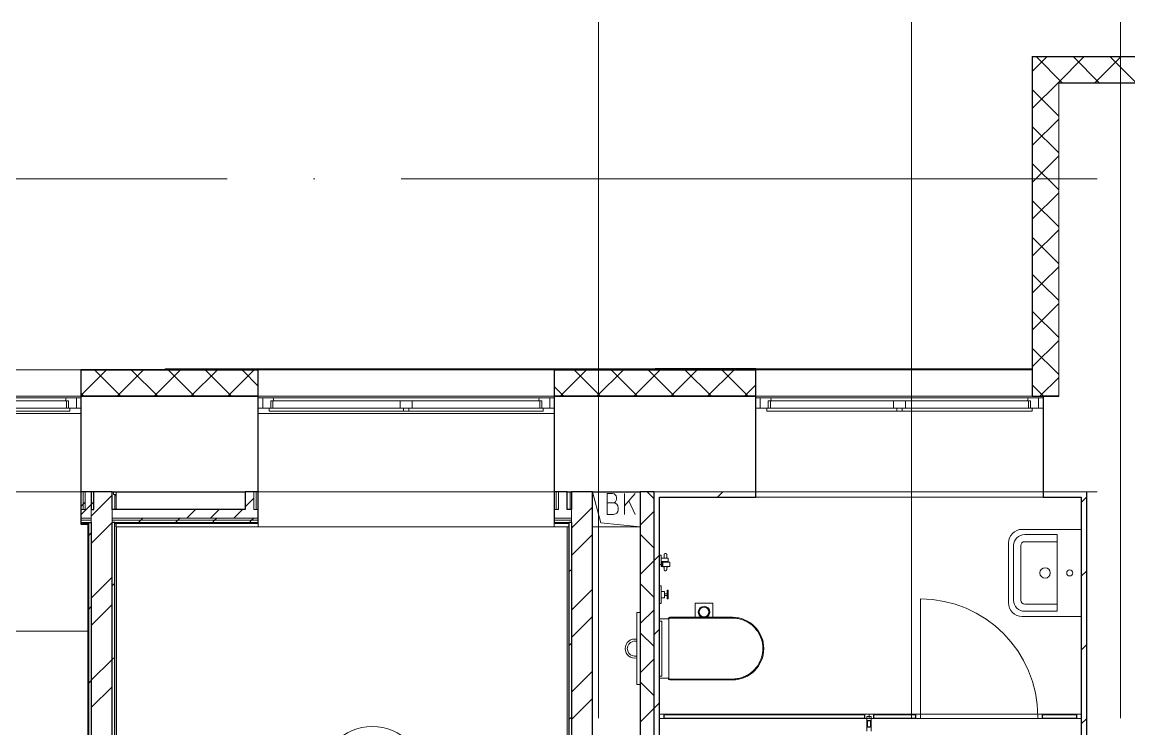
# Model space of a CAD drawing. Header units: millimetres. Extents: x -1073752 to 1436911, y -1379358 to 94781.
# Drawn here: x -908761 to -902400, y -1117549 to -1113488 of the extents above; entities that cross this region are included whole.
import ezdxf

# ---------------------------------------------------------------- set-up
doc = ezdxf.new("R2010")
doc.units = ezdxf.units.MM
doc.linetypes.add('ADSK_Линия сетки', pattern=[25, 20, -2.5, 0, -2.5])
for name, color, linetype, lineweight in [('_ Окна', 7, 'Continuous', 9), ('Витраж', 7, 'Continuous', 9), ('Двери', 252, 'Continuous', 9), ('Марки помещений', 7, 'Continuous', 20), ('Обобщенные модели', 252, 'Continuous', 18), ('Ограждение', 252, 'Continuous', 9), ('Окна', 7, 'Continuous', 9), ('Оси', 252, 'Continuous', 9), ('Перекрытие', 252, 'Continuous', 18), ('Сантехника', 252, 'Continuous', 9), ('Стены внутренние', 7, 'Continuous', 18), ('Стены наружные', 7, 'Continuous', 18), ('Стены разрез', 7, 'Continuous', 30), ('Стены штриховка', 7, 'Continuous', 9)]:
    doc.layers.add(name, color=color, linetype=linetype, lineweight=lineweight)

# ---------------------------------------------------------------- blocks, each defined once
blk = doc.blocks.new('3 этаж')
at = {"color": 251, "lineweight": 18, "true_color": 0x636466}
for p, q in [((261110.8, -2963.4), (261158.9, -3140.6)), ((261226, -2972.1), (261196, -2972.1)), ((261196, -2972.1), (261196, -3092.1)), ((261356, -2972.1), (261296, -3043.6)), ((261296, -3092.1), (261296, -2972.1)), ((261229.4, -3025.4), (261196, -3025.4)), ((261249.4, -3005.4), (261249.4, -2995.4)), ((261356, -3092.1), (261320.1, -3015)), ((261196, -3092.1), (261232.7, -3092.1)), ((261259.4, -3065.4), (261259.4, -3055.4)), ((261385.8, -3163.4), (261110.8, -3163.4)), ((261158.9, -3140.6), (261385.8, -3163.4))]:
    blk.add_line(p, q, dxfattribs=at)
for centre, radius, start, end in [((261226, -2995.4), 23.3, 0, 90), ((261229.4, -3005.4), 20, 270, 0), ((261229.4, -3055.4), 30, 0, 90), ((261232.7, -3065.4), 26.7, 270, 0)]:
    blk.add_arc(centre, radius, start, end, dxfattribs=at)
at = {"layer": '_ Окна', "color": 251, "lineweight": 18, "true_color": 0x636466}
for p, q in [((258086.3, -2423.4), (258081.8, -2440.4)), ((258145.8, -2423.4), (258086.3, -2423.4)), ((258087.8, -2440.4), (258099.8, -2440.4)), ((258099.8, -2440.4), (258099.8, -2481.4)), ((258145.8, -2481.4), (258145.8, -2423.4)), ((259275.2, -2423.4), (259215.8, -2423.4)), ((259215.8, -2423.4), (259215.8, -2481.4)), ((259261.8, -2481.4), (259261.8, -2440.4)), ((259261.8, -2440.4), (259273.8, -2440.4)), ((259279.8, -2440.4), (259275.2, -2423.4)), ((260806.3, -2423.4), (260801.8, -2440.4)), ((260865.8, -2423.4), (260806.3, -2423.4)), ((260807.8, -2440.4), (260819.8, -2440.4)), ((260819.8, -2440.4), (260819.8, -2481.4)), ((260865.8, -2481.4), (260865.8, -2423.4)), ((262135.2, -2423.4), (262075.8, -2423.4)), ((262075.8, -2423.4), (262075.8, -2481.4)), ((262121.8, -2481.4), (262121.8, -2440.4)), ((262121.8, -2440.4), (262133.8, -2440.4)), ((262139.8, -2440.4), (262135.2, -2423.4)), ((263616.3, -2423.4), (263611.8, -2440.4)), ((263675.8, -2423.4), (263616.3, -2423.4)), ((263617.8, -2440.4), (263629.8, -2440.4)), ((263629.8, -2440.4), (263629.8, -2481.4)), ((263675.8, -2481.4), (263675.8, -2423.4)), ((258107.8, -2481.4), (258145.8, -2481.4)), ((259215.8, -2481.4), (259253.8, -2481.4)), ((260827.8, -2481.4), (260865.8, -2481.4)), ((262075.8, -2481.4), (262113.8, -2481.4)), ((263637.8, -2481.4), (263675.8, -2481.4))]:
    blk.add_line(p, q, dxfattribs=at)
at = {"layer": '_ Окна', "color": 251, "true_color": 0x636466}
for p, q in [((258170.8, -2423.4), (258145.8, -2423.4)), ((258145.8, -2423.4), (258145.8, -2481.4)), ((259215.8, -2423.4), (259190.8, -2423.4)), ((259215.8, -2481.4), (259215.8, -2423.4)), ((260890.8, -2423.4), (260865.8, -2423.4)), ((260865.8, -2423.4), (260865.8, -2481.4)), ((262075.8, -2423.4), (262050.8, -2423.4)), ((262075.8, -2481.4), (262075.8, -2423.4)), ((263700.8, -2423.4), (263675.8, -2423.4)), ((263675.8, -2423.4), (263675.8, -2481.4)), ((258145.8, -2481.4), (258170.8, -2481.4)), ((259190.8, -2481.4), (259215.8, -2481.4)), ((260865.8, -2481.4), (260890.8, -2481.4)), ((262050.8, -2481.4), (262075.8, -2481.4)), ((263675.8, -2481.4), (263700.8, -2481.4))]:
    blk.add_line(p, q, dxfattribs=at)
at = {"layer": 'Витраж', "color": 251, "lineweight": 18, "true_color": 0x636466}
for p, q in [((261520.8, -4240.9), (261495.8, -4240.9)), ((261495.8, -4240.9), (261495.8, -4265.9)), ((261520.8, -4265.9), (261520.8, -4240.9)), ((262725.8, -4240.9), (262700.8, -4240.9)), ((262700.8, -4240.9), (262700.8, -4265.9)), ((262725.8, -4265.9), (262725.8, -4240.9)), ((261495.8, -4265.9), (261520.8, -4265.9)), ((262700.8, -4265.9), (262725.8, -4265.9))]:
    blk.add_line(p, q, dxfattribs=at)
at = {"layer": 'Витраж', "color": 251, "true_color": 0x636466}
for p, q in [((262675.8, -4240.9), (261520.8, -4240.9)), ((262970.8, -4240.9), (262725.8, -4240.9)), ((263670.8, -4240.9), (262995.8, -4240.9)), ((263895.8, -4240.9), (263695.8, -4240.9)), ((262675.8, -4265.9), (261520.8, -4265.9)), ((262688.3, -4278.4), (262688.3, -4313.4)), ((262713.3, -4278.4), (262713.3, -4313.4)), ((262970.8, -4265.9), (262725.8, -4265.9)), ((263670.8, -4265.9), (262995.8, -4265.9)), ((263895.8, -4265.9), (263695.8, -4265.9))]:
    blk.add_line(p, q, dxfattribs=at)
at = {"layer": 'Витраж', "color": 251, "lineweight": 18, "true_color": 0x636466, "extrusion": (0, 0, -1)}
for p, q in [((262700.8, -4240.9), (262675.8, -4240.9)), ((262675.8, -4240.9), (262675.8, -4265.9)), ((262713.3, -4253.4), (262688.3, -4253.4)), ((262688.3, -4253.4), (262688.3, -4278.4)), ((262700.8, -4265.9), (262700.8, -4240.9)), ((262713.3, -4278.4), (262713.3, -4253.4)), ((262995.8, -4240.9), (262970.8, -4240.9)), ((262970.8, -4240.9), (262970.8, -4265.9)), ((262995.8, -4265.9), (262995.8, -4240.9)), ((263695.8, -4240.9), (263670.8, -4240.9)), ((263670.8, -4240.9), (263670.8, -4265.9)), ((263695.8, -4265.9), (263695.8, -4240.9)), ((263920.8, -4240.9), (263895.8, -4240.9)), ((263895.8, -4240.9), (263895.8, -4265.9)), ((263920.8, -4265.9), (263920.8, -4240.9)), ((262675.8, -4265.9), (262700.8, -4265.9)), ((262688.3, -4278.4), (262713.3, -4278.4)), ((262713.3, -4313.4), (262688.3, -4313.4)), ((262688.3, -4313.4), (262688.3, -4338.4)), ((262713.3, -4338.4), (262713.3, -4313.4)), ((262970.8, -4265.9), (262995.8, -4265.9)), ((263670.8, -4265.9), (263695.8, -4265.9)), ((263895.8, -4265.9), (263920.8, -4265.9))]:
    blk.add_line(p, q, dxfattribs=at)
at = {"layer": 'Двери', "color": 251, "true_color": 0x636466}
blk.add_line((262995.8, -4240.9), (262995.8, -3578.4), dxfattribs=at)
blk.add_arc((262995.8, -4253.4), 675, 0, 90, dxfattribs=at)
at = {"layer": 'Марки помещений', "color": 251, "true_color": 0x636466}
blk.add_circle((259846, -4610.9), 300, dxfattribs=at)
at = {"layer": 'Обобщенные модели', "color": 251, "true_color": 0x636466}
for p, q in [((263920.8, -3178.4), (263580.8, -3178.4)), ((263782.8, -3207.9), (263595.6, -3207.9)), ((263782.8, -3207.9), (263782.8, -3649)), ((263502.8, -3256.4), (263502.8, -3428.5)), ((263532.1, -3585.5), (263532.1, -3271.4)), ((263573.4, -3585.5), (263573.4, -3271.4)), ((263595.6, -3249.2), (263782.8, -3249.2)), ((263502.8, -3428.5), (263502.8, -3600.5)), ((263782.8, -3607.7), (263595.6, -3607.7)), ((263580.8, -3678.5), (263920.8, -3678.5)), ((263782.8, -3649), (263595.6, -3649))]:
    blk.add_line(p, q, dxfattribs=at)
blk.add_circle((263854.5, -3428.4), 17.5, dxfattribs=at)
for centre, radius, start, end in [((263580.8, -3256.4), 78, 90, 180), ((263595.6, -3271.4), 63.6, 90, 180), ((263595.6, -3271.4), 22.3, 90, 180), ((263712.6, -3428.9), 30, 90, 270), ((263712.6, -3428.9), 30, 270, 90), ((263580.8, -3600.5), 78, 180, 270), ((263595.6, -3585.5), 63.6, 180, 270), ((263595.6, -3585.5), 22.3, 180, 270)]:
    blk.add_arc(centre, radius, start, end, dxfattribs=at)
at = {"layer": 'Ограждение', "color": 251, "true_color": 0x636466}
for p, q in [((258170.8, -2513.4), (256420.8, -2513.4)), ((260890.8, -2513.4), (259190.8, -2513.4)), ((258374.3, -2986.9), (258365.8, -2978.4)), ((258365.8, -2978.4), (258365.8, -3063.4)), ((258374.3, -3063.4), (258374.3, -2963.4)), ((260890.8, -2963.4), (259190.8, -2963.4)), ((260983.3, -2963.4), (260983.3, -3063.4)), ((258374.3, -3163.4), (258374.3, -3143.4)), ((260975.9, -3163.4), (258374.3, -3163.4)), ((258375.8, -9213.3), (258375.8, -3163.4)), ((259190.8, -3163.4), (259190.8, -3143.4)), ((260890.8, -3163.4), (259190.8, -3163.4)), ((260890.8, -3143.4), (260890.8, -3163.4)), ((260965.8, -3163.4), (260965.8, -6868.4)), ((258210.8, -3763.4), (250510.8, -3763.4))]:
    blk.add_line(p, q, dxfattribs=at)
at = {"layer": 'Окна', "color": 251, "true_color": 0x636466}
for p, q in [((258086.3, -2423.4), (256505.2, -2423.4)), ((257330.8, -2440.4), (258087.8, -2440.4)), ((258087.8, -2440.4), (258087.8, -2481.4)), ((259273.8, -2440.4), (260005.8, -2440.4)), ((259273.8, -2481.4), (259273.8, -2440.4)), ((260806.3, -2423.4), (259275.2, -2423.4)), ((260005.8, -2440.4), (260075.8, -2440.4)), ((260005.8, -2440.4), (260005.8, -2481.4)), ((260075.8, -2440.4), (260807.8, -2440.4)), ((260075.8, -2481.4), (260075.8, -2440.4)), ((260807.8, -2440.4), (260807.8, -2481.4)), ((262133.8, -2440.4), (262840.8, -2440.4)), ((262133.8, -2481.4), (262133.8, -2440.4)), ((263616.3, -2423.4), (262135.2, -2423.4)), ((262840.8, -2440.4), (262910.8, -2440.4)), ((262840.8, -2440.4), (262840.8, -2481.4)), ((262910.8, -2440.4), (263617.8, -2440.4)), ((262910.8, -2481.4), (262910.8, -2440.4)), ((263617.8, -2440.4), (263617.8, -2481.4)), ((257310.8, -2481.4), (258107.8, -2481.4)), ((258107.8, -2498.4), (257310.8, -2498.4)), ((258107.8, -2481.4), (258107.8, -2498.4)), ((259253.8, -2481.4), (260025.8, -2481.4)), ((259253.8, -2498.4), (259253.8, -2481.4)), ((260025.8, -2498.4), (259253.8, -2498.4)), ((260025.8, -2481.4), (260055.8, -2481.4)), ((260025.8, -2481.4), (260025.8, -2498.4)), ((260055.8, -2498.4), (260025.8, -2498.4)), ((260055.8, -2481.4), (260827.8, -2481.4)), ((260055.8, -2498.4), (260055.8, -2481.4)), ((260827.8, -2498.4), (260055.8, -2498.4)), ((260827.8, -2481.4), (260827.8, -2498.4)), ((262113.8, -2481.4), (262860.8, -2481.4)), ((262113.8, -2498.4), (262113.8, -2481.4)), ((262860.8, -2498.4), (262113.8, -2498.4)), ((262860.8, -2481.4), (262890.8, -2481.4)), ((262860.8, -2481.4), (262860.8, -2498.4)), ((262890.8, -2498.4), (262860.8, -2498.4)), ((262890.8, -2481.4), (263637.8, -2481.4)), ((262890.8, -2498.4), (262890.8, -2481.4)), ((263637.8, -2498.4), (262890.8, -2498.4)), ((263637.8, -2481.4), (263637.8, -2498.4))]:
    blk.add_line(p, q, dxfattribs=at)
at = {"layer": 'Оси', "color": 251, "linetype": 'ADSK_Линия сетки', "ltscale": 200, "true_color": 0x636466}
for p, q in [((261145.8, -263.4), (261145.8, -31389.6)), ((262945.8, -263.4), (262945.8, -31389.6)), ((264145.8, -263.4), (264145.8, -31389.6)), ((314013.1, -1163.4), (237073.5, -1163.4)), ((314013.1, -2963.4), (237073.5, -2963.4))]:
    blk.add_line(p, q, dxfattribs=at)
at = {"layer": 'Перекрытие', "color": 251, "true_color": 0x636466}
blk.add_line((261385.8, -3163.4), (261110.8, -3163.4), dxfattribs=at)
at = {"layer": 'Сантехника', "color": 251, "true_color": 0x636466}
for p, q in [((261505.8, -3327.4), (261495.8, -3327.4)), ((261505.8, -3328.1), (261505.8, -3327.4)), ((261505.8, -3332.4), (261505.8, -3327.4)), ((261505.8, -3332.4), (261505.8, -3366.9)), ((261544.8, -3343.4), (261505.8, -3343.4)), ((261505.8, -3363.4), (261544.8, -3363.4)), ((261505.8, -3366.9), (261512.8, -3366.9)), ((261505.8, -3391.9), (261505.8, -3366.9)), ((261512.8, -3366.9), (261515.8, -3366.9)), ((261512.8, -3366.9), (261512.8, -3391.9)), ((261515.8, -3363.4), (261515.8, -3366.9)), ((261545.8, -3363.4), (261515.8, -3363.4)), ((261555.8, -3366.9), (261515.8, -3366.9)), ((261515.8, -3367.6), (261515.8, -3367.9)), ((261515.8, -3390.9), (261515.8, -3367.9)), ((261515.8, -3390.9), (261515.8, -3367.9)), ((261523.3, -3323.3), (261523.4, -3323)), ((261523.3, -3323.6), (261523.3, -3323.3)), ((261523.3, -3323.9), (261523.3, -3323.6)), ((261523.3, -3324.2), (261523.3, -3323.9)), ((261523.3, -3324.2), (261523.3, -3324.2)), ((261523.3, -3324.2), (261523.3, -3324.3)), ((261523.3, -3324.4), (261523.3, -3324.2)), ((261523.3, -3324.2), (261523.3, -3324.2)), ((261523.3, -3324.2), (261523.3, -3324.2)), ((261523.3, -3324.3), (261523.3, -3324.5)), ((261523.3, -3324.6), (261523.3, -3324.4)), ((261523.3, -3324.5), (261523.3, -3324.8)), ((261523.3, -3324.9), (261523.3, -3324.6)), ((261523.3, -3324.8), (261523.3, -3325.2)), ((261523.3, -3325.2), (261523.3, -3324.9)), ((261523.3, -3325.2), (261523.3, -3325.6)), ((261523.3, -3325.6), (261523.3, -3325.2)), ((261523.3, -3325.6), (261523.3, -3326.1)), ((261523.3, -3326.1), (261523.3, -3325.6)), ((261523.3, -3326.1), (261523.3, -3326.7)), ((261523.3, -3326.6), (261523.3, -3326.1)), ((261523.3, -3327.2), (261523.3, -3326.6)), ((261523.3, -3326.7), (261523.3, -3327.4)), ((261523.3, -3327.9), (261523.3, -3327.2)), ((261523.3, -3327.4), (261523.3, -3328.1)), ((261523.3, -3328.1), (261523.3, -3328.9)), ((261523.3, -3328.9), (261523.3, -3329.8)), ((261523.3, -3329.8), (261523.3, -3330.8)), ((261523.3, -3330.8), (261523.3, -3331.8)), ((261523.3, -3331.8), (261523.3, -3332.9)), ((261523.3, -3332.9), (261523.3, -3334.1)), ((261523.3, -3334.1), (261523.3, -3335.3)), ((261523.3, -3335.3), (261523.3, -3336.6)), ((261523.3, -3336.4), (261523.3, -3335.3)), ((261523.3, -3337.6), (261523.3, -3336.4)), ((261523.3, -3336.6), (261523.3, -3337.9)), ((261523.3, -3338.9), (261523.3, -3337.6)), ((261523.3, -3337.9), (261523.3, -3338.8)), ((261523.3, -3339.7), (261523.3, -3338.8)), ((261523.3, -3340.2), (261523.3, -3338.9)), ((261523.3, -3341), (261523.3, -3339.7)), ((261523.3, -3341.6), (261523.3, -3340.2)), ((261523.3, -3342.3), (261523.3, -3341)), ((261523.3, -3342.9), (261523.3, -3341.6)), ((261523.4, -3322.7), (261523.5, -3322.4)), ((261523.4, -3323), (261523.4, -3322.7)), ((261523.5, -3322.4), (261523.6, -3322.1)), ((261523.6, -3322.1), (261523.7, -3321.8)), ((261523.7, -3321.8), (261523.8, -3321.5)), ((261523.8, -3321.5), (261523.9, -3321.2)), ((261523.9, -3321.2), (261524, -3321)), ((261524, -3321), (261524.1, -3320.7)), ((261524.1, -3320.7), (261524.3, -3320.4)), ((261524.3, -3320.4), (261524.4, -3320.2)), ((261524.4, -3320.2), (261524.6, -3319.9)), ((261524.6, -3319.9), (261524.8, -3319.7)), ((261524.8, -3319.7), (261524.9, -3319.4)), ((261524.9, -3319.4), (261525.1, -3319.2)), ((261525.1, -3319.2), (261525.3, -3319)), ((261525.3, -3319), (261525.6, -3318.8)), ((261525.6, -3318.8), (261525.8, -3318.6)), ((261525.8, -3318.6), (261526, -3318.4)), ((261526, -3318.4), (261526.2, -3318.2)), ((261526.2, -3318.2), (261526.5, -3318)), ((261526.5, -3318), (261526.7, -3317.8)), ((261526.7, -3317.8), (261527, -3317.7)), ((261527, -3317.7), (261527.2, -3317.5)), ((261527.2, -3317.5), (261527.5, -3317.4)), ((261527.5, -3317.4), (261527.8, -3317.3)), ((261527.8, -3317.3), (261528.1, -3317.2)), ((261528.1, -3317.2), (261528.3, -3317.1)), ((261528.3, -3317.1), (261528.6, -3317)), ((261528.6, -3317), (261528.9, -3316.9)), ((261528.9, -3316.9), (261529.2, -3316.8)), ((261529.2, -3316.8), (261529.5, -3316.8)), ((261529.5, -3316.8), (261529.8, -3316.7)), ((261529.8, -3316.7), (261530.1, -3316.7)), ((261530.1, -3316.7), (261530.4, -3316.7)), ((261530.4, -3316.7), (261530.7, -3316.7)), ((261530.7, -3316.7), (261531, -3316.7)), ((261531, -3316.7), (261531.3, -3316.7)), ((261531.3, -3316.7), (261531.6, -3316.7)), ((261531.6, -3316.7), (261531.9, -3316.7)), ((261531.9, -3316.7), (261532.2, -3316.8)), ((261532.2, -3316.8), (261532.5, -3316.9)), ((261532.5, -3316.9), (261532.8, -3316.9)), ((261532.8, -3316.9), (261533.1, -3317)), ((261533.1, -3317), (261533.3, -3317.1)), ((261533.3, -3317.1), (261533.6, -3317.2)), ((261533.6, -3317.2), (261533.9, -3317.3)), ((261533.9, -3317.3), (261534.2, -3317.5)), ((261534.2, -3317.5), (261534.4, -3317.6)), ((261534.4, -3317.6), (261534.7, -3317.8)), ((261534.7, -3317.8), (261534.9, -3317.9)), ((261534.9, -3317.9), (261535.2, -3318.1)), ((261535.2, -3318.1), (261535.4, -3318.3)), ((261535.4, -3318.3), (261535.7, -3318.5)), ((261535.7, -3318.5), (261535.9, -3318.7)), ((261535.9, -3318.7), (261536.1, -3318.9)), ((261536.1, -3318.9), (261536.3, -3319.1)), ((261536.3, -3319.1), (261536.5, -3319.3)), ((261536.5, -3319.3), (261536.7, -3319.5)), ((261536.7, -3319.5), (261536.9, -3319.8)), ((261536.9, -3319.8), (261537, -3320)), ((261537, -3320), (261537.2, -3320.3)), ((261537.2, -3320.3), (261537.4, -3320.5)), ((261537.4, -3320.5), (261537.5, -3320.8)), ((261537.5, -3320.8), (261537.6, -3321.1)), ((261537.6, -3321.1), (261537.7, -3321.4)), ((261537.7, -3321.4), (261537.8, -3321.6)), ((261537.8, -3321.6), (261537.9, -3321.9)), ((261537.9, -3321.9), (261538, -3322.2)), ((261538, -3322.2), (261538.1, -3322.5)), ((261538.1, -3322.5), (261538.2, -3322.8)), ((261538.2, -3322.8), (261538.2, -3323.1)), ((261538.2, -3323.1), (261538.2, -3323.4)), ((261538.2, -3323.4), (261538.3, -3323.7)), ((261538.3, -3323.7), (261538.3, -3324)), ((261538.3, -3324), (261538.3, -3324.2)), ((261538.3, -3324.3), (261538.3, -3324.2)), ((261538.3, -3324.2), (261538.3, -3324.2)), ((261538.3, -3324.2), (261538.3, -3324.2)), ((261538.3, -3324.2), (261538.3, -3324.3)), ((261538.3, -3324.4), (261538.3, -3324.3)), ((261538.3, -3324.3), (261538.3, -3324.5)), ((261538.3, -3324.7), (261538.3, -3324.4)), ((261538.3, -3324.5), (261538.3, -3324.7)), ((261538.3, -3325), (261538.3, -3324.7)), ((261538.3, -3324.7), (261538.3, -3325)), ((261538.3, -3325.4), (261538.3, -3325)), ((261538.3, -3325), (261538.3, -3325.4)), ((261538.3, -3325.9), (261538.3, -3325.4)), ((261538.3, -3325.4), (261538.3, -3325.8)), ((261538.3, -3325.8), (261538.3, -3326.3)), ((261538.3, -3326.5), (261538.3, -3325.9)), ((261538.3, -3326.3), (261538.3, -3326.9)), ((261538.3, -3327.1), (261538.3, -3326.5)), ((261538.3, -3326.9), (261538.3, -3327.5)), ((261538.3, -3327.8), (261538.3, -3327.1)), ((261538.3, -3328.6), (261538.3, -3327.8)), ((261538.3, -3329.5), (261538.3, -3328.6)), ((261538.3, -3330.4), (261538.3, -3329.5)), ((261538.3, -3331.4), (261538.3, -3330.4)), ((261538.3, -3332.5), (261538.3, -3331.4)), ((261538.3, -3333.6), (261538.3, -3332.5)), ((261538.3, -3334.8), (261538.3, -3333.6)), ((261538.3, -3336.1), (261538.3, -3334.8)), ((261538.3, -3335.8), (261538.3, -3337)), ((261538.3, -3337.4), (261538.3, -3336.1)), ((261538.3, -3337), (261538.3, -3338.2)), ((261538.3, -3338.8), (261538.3, -3337.4)), ((261538.3, -3338.2), (261538.3, -3339.5)), ((261538.3, -3338.8), (261538.3, -3340.2)), ((261538.3, -3339.5), (261538.3, -3340.8)), ((261538.3, -3340.2), (261538.3, -3341.5)), ((261538.3, -3340.8), (261538.3, -3342.2)), ((261538.3, -3341.5), (261538.3, -3342.8)), ((261538.3, -3342.2), (261538.3, -3343.4)), ((261545.8, -3362.4), (261545.8, -3344.4)), ((261545.8, -3367.9), (261545.8, -3363.4)), ((261555.8, -3367), (261555.8, -3366.9)), ((261555.8, -3367.9), (261555.8, -3366.9)), ((261555.8, -3367.9), (261555.8, -3390.9)), ((261495.8, -3379.4), (261505.8, -3379.4)), ((261512.8, -3391.9), (261505.8, -3391.9)), ((261515.8, -3391.9), (261512.8, -3391.9)), ((261515.8, -3390.9), (261515.8, -3391.2)), ((261515.8, -3391.9), (261515.8, -3393.4)), ((261515.8, -3391.9), (261555.8, -3391.9)), ((261515.8, -3393.4), (261523.3, -3393.4)), ((261523.3, -3393.4), (261523.3, -3390.9)), ((261523.3, -3394.1), (261523.3, -3395.5)), ((261523.3, -3395.5), (261523.3, -3396.8)), ((261523.3, -3396.8), (261523.3, -3398.1)), ((261523.3, -3398.1), (261523.3, -3399.3)), ((261523.3, -3399.3), (261523.3, -3400.4)), ((261523.3, -3400.4), (261523.3, -3401.5)), ((261523.3, -3401.5), (261523.3, -3402.5)), ((261523.3, -3402.5), (261523.3, -3403.4)), ((261523.3, -3403.4), (261523.3, -3404.3)), ((261523.3, -3404.3), (261523.3, -3405.1)), ((261523.3, -3405.1), (261523.3, -3405.8)), ((261523.3, -3406), (261523.3, -3405.4)), ((261523.3, -3405.8), (261523.3, -3406.4)), ((261523.3, -3406.6), (261523.3, -3406)), ((261523.3, -3406.4), (261523.3, -3407)), ((261523.3, -3407.1), (261523.3, -3406.6)), ((261523.3, -3407), (261523.3, -3407.5)), ((261523.3, -3407.5), (261523.3, -3407.1)), ((261523.3, -3407.9), (261523.3, -3407.5)), ((261523.3, -3407.5), (261523.3, -3407.9)), ((261523.3, -3408.2), (261523.3, -3407.9)), ((261523.3, -3407.9), (261523.3, -3408.2)), ((261523.3, -3408.4), (261523.3, -3408.2)), ((261523.3, -3408.2), (261523.3, -3408.5)), ((261523.3, -3408.6), (261523.3, -3408.4)), ((261523.3, -3408.5), (261523.3, -3408.6)), ((261523.3, -3408.7), (261523.3, -3408.6)), ((261523.3, -3408.6), (261523.3, -3408.7)), ((261523.3, -3408.9), (261523.3, -3408.7)), ((261523.3, -3408.7), (261523.3, -3408.7)), ((261523.3, -3408.7), (261523.3, -3408.7)), ((261523.3, -3409.2), (261523.3, -3408.9)), ((261523.3, -3409.5), (261523.3, -3409.2)), ((261523.4, -3409.8), (261523.3, -3409.5)), ((261523.4, -3410.1), (261523.4, -3409.8)), ((261523.5, -3410.4), (261523.4, -3410.1)), ((261523.5, -3410.7), (261523.5, -3410.4)), ((261523.6, -3411), (261523.5, -3410.7)), ((261523.7, -3411.2), (261523.6, -3411)), ((261523.8, -3411.5), (261523.7, -3411.2)), ((261523.9, -3411.8), (261523.8, -3411.5)), ((261524.1, -3412.1), (261523.9, -3411.8)), ((261524.2, -3412.3), (261524.1, -3412.1)), ((261524.4, -3412.6), (261524.2, -3412.3)), ((261524.5, -3412.9), (261524.4, -3412.6)), ((261524.7, -3413.1), (261524.5, -3412.9)), ((261524.9, -3413.3), (261524.7, -3413.1)), ((261525.1, -3413.6), (261524.9, -3413.3)), ((261525.2, -3413.8), (261525.1, -3413.6)), ((261525.5, -3414), (261525.2, -3413.8)), ((261525.7, -3414.2), (261525.5, -3414)), ((261525.9, -3414.4), (261525.7, -3414.2)), ((261526.1, -3414.6), (261525.9, -3414.4)), ((261526.4, -3414.8), (261526.1, -3414.6)), ((261526.6, -3415), (261526.4, -3414.8)), ((261526.9, -3415.1), (261526.6, -3415)), ((261527.1, -3415.3), (261526.9, -3415.1)), ((261527.4, -3415.4), (261527.1, -3415.3)), ((261527.7, -3415.6), (261527.4, -3415.4)), ((261527.9, -3415.7), (261527.7, -3415.6)), ((261528.2, -3415.8), (261527.9, -3415.7)), ((261528.5, -3415.9), (261528.2, -3415.8)), ((261528.8, -3416), (261528.5, -3415.9)), ((261529.1, -3416), (261528.8, -3416)), ((261529.4, -3416.1), (261529.1, -3416)), ((261529.7, -3416.2), (261529.4, -3416.1)), ((261530, -3416.2), (261529.7, -3416.2)), ((261530.3, -3416.2), (261530, -3416.2)), ((261530.6, -3416.2), (261530.3, -3416.2)), ((261530.9, -3416.2), (261530.6, -3416.2)), ((261531.2, -3416.2), (261530.9, -3416.2)), ((261531.5, -3416.2), (261531.2, -3416.2)), ((261531.8, -3416.2), (261531.5, -3416.2)), ((261532.1, -3416.1), (261531.8, -3416.2)), ((261532.3, -3416.1), (261532.1, -3416.1)), ((261532.6, -3416), (261532.3, -3416.1)), ((261532.9, -3415.9), (261532.6, -3416)), ((261533.2, -3415.8), (261532.9, -3415.9)), ((261533.5, -3415.7), (261533.2, -3415.8)), ((261533.8, -3415.6), (261533.5, -3415.7)), ((261534, -3415.5), (261533.8, -3415.6)), ((261534.3, -3415.3), (261534, -3415.5)), ((261534.6, -3415.2), (261534.3, -3415.3)), ((261534.8, -3415), (261534.6, -3415.2)), ((261535.1, -3414.9), (261534.8, -3415)), ((261535.3, -3414.7), (261535.1, -3414.9)), ((261535.6, -3414.5), (261535.3, -3414.7)), ((261535.8, -3414.3), (261535.6, -3414.5)), ((261536, -3414.1), (261535.8, -3414.3)), ((261536.2, -3413.9), (261536, -3414.1)), ((261536.4, -3413.7), (261536.2, -3413.9)), ((261536.6, -3413.4), (261536.4, -3413.7)), ((261536.8, -3413.2), (261536.6, -3413.4)), ((261537, -3413), (261536.8, -3413.2)), ((261537.1, -3412.7), (261537, -3413)), ((261537.3, -3412.5), (261537.1, -3412.7)), ((261537.4, -3412.2), (261537.3, -3412.5)), ((261537.6, -3411.9), (261537.4, -3412.2)), ((261537.7, -3411.7), (261537.6, -3411.9)), ((261537.8, -3411.4), (261537.7, -3411.7)), ((261537.9, -3411.1), (261537.8, -3411.4)), ((261538, -3410.8), (261537.9, -3411.1)), ((261538.1, -3410.5), (261538, -3410.8)), ((261538.2, -3409.9), (261538.1, -3410.2)), ((261538.1, -3410.2), (261538.1, -3410.5)), ((261538.3, -3409.3), (261538.2, -3409.6)), ((261538.2, -3409.6), (261538.2, -3409.9)), ((261538.3, -3390.9), (261538.3, -3393.4)), ((261538.3, -3393.2), (261538.3, -3394.1)), ((261538.3, -3393.4), (261545.8, -3393.4)), ((261538.3, -3395), (261538.3, -3394.1)), ((261538.3, -3396.3), (261538.3, -3395)), ((261538.3, -3397.6), (261538.3, -3396.3)), ((261538.3, -3398.8), (261538.3, -3397.6)), ((261538.3, -3400), (261538.3, -3398.8)), ((261538.3, -3401.1), (261538.3, -3400)), ((261538.3, -3402.1), (261538.3, -3401.1)), ((261538.3, -3403.1), (261538.3, -3402.1)), ((261538.3, -3404), (261538.3, -3403.1)), ((261538.3, -3404.8), (261538.3, -3404)), ((261538.3, -3405.5), (261538.3, -3404.8)), ((261538.3, -3406.2), (261538.3, -3405.5)), ((261538.3, -3405.7), (261538.3, -3406.3)), ((261538.3, -3406.8), (261538.3, -3406.2)), ((261538.3, -3406.3), (261538.3, -3406.8)), ((261538.3, -3406.8), (261538.3, -3407.3)), ((261538.3, -3407.3), (261538.3, -3406.8)), ((261538.3, -3407.3), (261538.3, -3407.7)), ((261538.3, -3407.7), (261538.3, -3407.3)), ((261538.3, -3407.7), (261538.3, -3408)), ((261538.3, -3408.1), (261538.3, -3407.7)), ((261538.3, -3408), (261538.3, -3408.3)), ((261538.3, -3408.4), (261538.3, -3408.1)), ((261538.3, -3408.3), (261538.3, -3408.5)), ((261538.3, -3408.6), (261538.3, -3408.4)), ((261538.3, -3408.5), (261538.3, -3408.7)), ((261538.3, -3408.7), (261538.3, -3408.6)), ((261538.3, -3408.7), (261538.3, -3409)), ((261538.3, -3408.7), (261538.3, -3408.7)), ((261538.3, -3408.7), (261538.3, -3408.7)), ((261538.3, -3408.7), (261538.3, -3408.7)), ((261538.3, -3409), (261538.3, -3409.3)), ((261545.8, -3393.4), (261545.8, -3390.9)), ((261555.8, -3391.9), (261555.8, -3390.9)), ((261555.8, -3391.9), (261555.8, -3391.8)), ((261505.8, -3503.4), (261495.8, -3503.4)), ((261505.8, -3504), (261505.8, -3503.4)), ((261505.8, -3518.4), (261505.8, -3503.4)), ((261505.8, -3518.4), (261505.8, -3588.4)), ((261525.8, -3535.9), (261505.8, -3535.9)), ((261525.8, -3570.9), (261525.8, -3535.9)), ((261540.8, -3548.4), (261525.8, -3548.4)), ((261525.8, -3558.4), (261540.8, -3558.4)), ((261545.8, -3528.4), (261540.8, -3528.4)), ((261540.8, -3528.4), (261540.8, -3533.4)), ((261540.8, -3528.4), (261540.8, -3530.9)), ((261540.8, -3569.4), (261540.8, -3533.4)), ((261545.8, -3530.9), (261545.8, -3528.4)), ((261545.8, -3533.4), (261545.8, -3528.4)), ((261545.8, -3533.4), (261545.8, -3569.4)), ((261495.8, -3603.4), (261505.8, -3603.4)), ((261505.8, -3570.9), (261525.8, -3570.9)), ((261505.8, -3603.4), (261505.8, -3588.4)), ((261505.8, -3603.4), (261505.8, -3602.9)), ((261540.8, -3569.4), (261540.8, -3578.4)), ((261540.8, -3577.2), (261540.8, -3578.4)), ((261540.8, -3578.4), (261545.8, -3578.4)), ((261545.8, -3578.4), (261545.8, -3569.4)), ((261545.8, -3578.4), (261545.8, -3577.2)), ((261802.4, -3603.3), (261702.4, -3603.3)), ((261702.4, -3603.3), (261702.4, -3683.4)), ((261802.4, -3683.4), (261802.4, -3603.3)), ((261553, -3689.3), (261552.8, -3689.4)), ((261553.1, -3689.2), (261553, -3689.3)), ((261553.3, -3689.1), (261553.1, -3689.2)), ((261553.5, -3689), (261553.3, -3689.1)), ((261553.6, -3688.9), (261553.5, -3689)), ((261553.8, -3688.8), (261553.6, -3688.9)), ((261554, -3688.8), (261553.8, -3688.8)), ((261554.2, -3688.7), (261554, -3688.8)), ((261554.4, -3688.6), (261554.2, -3688.7)), ((261554.6, -3688.6), (261554.4, -3688.6)), ((261554.8, -3688.5), (261554.6, -3688.6)), ((261555, -3688.5), (261554.8, -3688.5)), ((261555.2, -3688.5), (261555, -3688.5)), ((261555.4, -3688.5), (261555.2, -3688.5)), ((261555.6, -3688.4), (261555.4, -3688.5)), ((261555.8, -3688.4), (261555.6, -3688.4)), ((261915.8, -3683.4), (261555.8, -3683.4)), ((261915.8, -3688.4), (261555.8, -3688.4)), ((261919.6, -3688.5), (261915.8, -3688.4)), ((261926.6, -3688.8), (261919.6, -3688.5)), ((261933.5, -3689.3), (261926.6, -3688.8)), ((261940.5, -3690.2), (261933.5, -3689.3)), ((261545.8, -3693.4), (261495.8, -3693.4)), ((261495.8, -3705.2), (261510.8, -3705.2)), ((261510.8, -3705.2), (261510.8, -4021.6)), ((261550.9, -3692.6), (261550.8, -3692.8)), ((261550.8, -3692.8), (261550.8, -3693)), ((261550.8, -3693), (261550.8, -3693.2)), ((261550.8, -3693.2), (261550.8, -3693.4)), ((261550.8, -3693.4), (261550.8, -3693.4)), ((261550.8, -3693.4), (261550.8, -4033.4)), ((261551, -3692), (261550.9, -3692.2)), ((261550.9, -3692.2), (261550.9, -3692.4)), ((261550.9, -3692.4), (261550.9, -3692.6)), ((261551.1, -3691.8), (261551, -3692)), ((261551.2, -3691.4), (261551.1, -3691.6)), ((261551.1, -3691.6), (261551.1, -3691.8)), ((261551.3, -3691.3), (261551.2, -3691.4)), ((261551.4, -3691.1), (261551.3, -3691.3)), ((261551.5, -3690.9), (261551.4, -3691.1)), ((261551.6, -3690.7), (261551.5, -3690.9)), ((261551.7, -3690.6), (261551.6, -3690.7)), ((261551.8, -3690.4), (261551.7, -3690.6)), ((261551.9, -3690.3), (261551.8, -3690.4)), ((261552.1, -3690.1), (261551.9, -3690.3)), ((261552.2, -3690), (261552.1, -3690.1)), ((261552.3, -3689.8), (261552.2, -3690)), ((261552.5, -3689.7), (261552.3, -3689.8)), ((261552.6, -3689.6), (261552.5, -3689.7)), ((261552.8, -3689.4), (261552.6, -3689.6)), ((261947.4, -3691.3), (261940.5, -3690.2)), ((261954.2, -3692.7), (261947.4, -3691.3)), ((261961, -3694.4), (261954.2, -3692.7)), ((261967.8, -3696.3), (261961, -3694.4)), ((261974.4, -3698.6), (261967.8, -3696.3)), ((261980.9, -3701), (261974.4, -3698.6)), ((261987.4, -3703.8), (261980.9, -3701)), ((261993.7, -3706.8), (261987.4, -3703.8)), ((261999.9, -3710), (261993.7, -3706.8)), ((262006, -3713.5), (261999.9, -3710)), ((262011.9, -3717.2), (262006, -3713.5)), ((262017.7, -3721.2), (262011.9, -3717.2)), ((262023.3, -3725.4), (262017.7, -3721.2)), ((262028.7, -3729.8), (262023.3, -3725.4)), ((262034, -3734.4), (262028.7, -3729.8)), ((262039.1, -3739.2), (262034, -3734.4)), ((262043.9, -3744.3), (262039.1, -3739.2)), ((262048.6, -3749.5), (262043.9, -3744.3)), ((262053, -3754.9), (262048.6, -3749.5)), ((262057.3, -3760.5), (262053, -3754.9)), ((262061.3, -3766.2), (262057.3, -3760.5)), ((262065, -3772.1), (262061.3, -3766.2)), ((262068.6, -3778.1), (262065, -3772.1)), ((262071.9, -3784.3), (262068.6, -3778.1)), ((262074.9, -3790.6), (262071.9, -3784.3)), ((262077.7, -3797), (262074.9, -3790.6)), ((262080.2, -3803.6), (262077.7, -3797)), ((262082.5, -3810.2), (262080.2, -3803.6)), ((262084.5, -3816.9), (262082.5, -3810.2)), ((262086.2, -3823.7), (262084.5, -3816.9)), ((262087.7, -3830.5), (262086.2, -3823.7)), ((262088.8, -3837.4), (262087.7, -3830.5)), ((262089.7, -3844.4), (262088.8, -3837.4)), ((262089.3, -3886.3), (262090.1, -3879.3)), ((262090.4, -3851.3), (262089.7, -3844.4)), ((262090.1, -3879.3), (262090.6, -3872.3)), ((262090.7, -3858.3), (262090.4, -3851.3)), ((262090.6, -3872.3), (262090.8, -3865.3)), ((262090.8, -3865.3), (262090.7, -3858.3)), ((262070.1, -3945.9), (262073.3, -3939.7)), ((262073.3, -3939.7), (262076.2, -3933.3)), ((262076.2, -3933.3), (262078.9, -3926.9)), ((262078.9, -3926.9), (262081.3, -3920.3)), ((262081.3, -3920.3), (262083.4, -3913.6)), ((262083.4, -3913.6), (262085.3, -3906.9)), ((262085.3, -3906.9), (262086.9, -3900.1)), ((262086.9, -3900.1), (262088.2, -3893.2)), ((262088.2, -3893.2), (262089.3, -3886.3)), ((262014.6, -4007.9), (262020.3, -4003.8)), ((262020.3, -4003.8), (262025.8, -3999.5)), ((262025.8, -3999.5), (262031.2, -3995)), ((262031.2, -3995), (262036.3, -3990.3)), ((262036.3, -3990.3), (262041.3, -3985.4)), ((262041.3, -3985.4), (262046.1, -3980.3)), ((262046.1, -3980.3), (262050.7, -3974.9)), ((262050.7, -3974.9), (262055, -3969.5)), ((262055, -3969.5), (262059.1, -3963.8)), ((262059.1, -3963.8), (262063, -3958)), ((262063, -3958), (262066.7, -3952)), ((262066.7, -3952), (262070.1, -3945.9)), ((261510.8, -4021.6), (261495.8, -4021.6)), ((261495.8, -4033.4), (261545.8, -4033.4)), ((261550.8, -4033.4), (261550.8, -4033.6)), ((261550.8, -4033.6), (261550.8, -4033.8)), ((261550.8, -4033.8), (261550.8, -4034)), ((261550.8, -4034), (261550.8, -4034.2)), ((261550.8, -4034.2), (261550.9, -4034.4)), ((261550.9, -4034.4), (261550.9, -4034.6)), ((261550.9, -4034.6), (261551, -4034.8)), ((261551, -4034.8), (261551, -4035)), ((261551, -4035), (261551.1, -4035.2)), ((261551.1, -4035.2), (261551.2, -4035.4)), ((261551.2, -4035.4), (261551.3, -4035.6)), ((261551.3, -4035.6), (261551.3, -4035.8)), ((261551.3, -4035.8), (261551.4, -4035.9)), ((261551.4, -4035.9), (261551.5, -4036.1)), ((261551.5, -4036.1), (261551.7, -4036.3)), ((261551.7, -4036.3), (261551.8, -4036.4)), ((261551.8, -4036.4), (261551.9, -4036.6)), ((261551.9, -4036.6), (261552, -4036.7)), ((261552, -4036.7), (261552.2, -4036.9)), ((261552.2, -4036.9), (261552.3, -4037)), ((261552.3, -4037), (261552.4, -4037.2)), ((261552.4, -4037.2), (261552.6, -4037.3)), ((261552.6, -4037.3), (261552.8, -4037.4)), ((261552.8, -4037.4), (261552.9, -4037.5)), ((261552.9, -4037.5), (261553.1, -4037.7)), ((261553.1, -4037.7), (261553.2, -4037.8)), ((261553.2, -4037.8), (261553.4, -4037.9)), ((261553.4, -4037.9), (261553.6, -4037.9)), ((261553.6, -4037.9), (261553.8, -4038)), ((261553.8, -4038), (261554, -4038.1)), ((261554, -4038.1), (261554.2, -4038.2)), ((261554.2, -4038.2), (261554.3, -4038.2)), ((261554.3, -4038.2), (261554.5, -4038.3)), ((261554.5, -4038.3), (261554.7, -4038.3)), ((261554.7, -4038.3), (261554.9, -4038.4)), ((261554.9, -4038.4), (261555.1, -4038.4)), ((261555.1, -4038.4), (261555.3, -4038.4)), ((261555.3, -4038.4), (261555.5, -4038.4)), ((261555.5, -4038.4), (261555.7, -4038.4)), ((261555.7, -4038.4), (261555.8, -4038.4)), ((261555.8, -4038.4), (261915.8, -4038.4)), ((261555.8, -4043.4), (261915.8, -4043.4)), ((261915.8, -4038.4), (261922.8, -4038.3)), ((261922.8, -4038.3), (261929.8, -4037.9)), ((261929.8, -4037.9), (261936.7, -4037.2)), ((261936.7, -4037.2), (261943.7, -4036.2)), ((261943.7, -4036.2), (261950.5, -4035)), ((261950.5, -4035), (261957.4, -4033.4)), ((261957.4, -4033.4), (261964.1, -4031.6)), ((261964.1, -4031.6), (261970.8, -4029.6)), ((261970.8, -4029.6), (261977.4, -4027.2)), ((261977.4, -4027.2), (261983.9, -4024.6)), ((261983.9, -4024.6), (261990.3, -4021.8)), ((261990.3, -4021.8), (261996.6, -4018.7)), ((261996.6, -4018.7), (262002.7, -4015.3)), ((262002.7, -4015.3), (262008.7, -4011.7)), ((262008.7, -4011.7), (262014.6, -4007.9))]:
    blk.add_line(p, q, dxfattribs=at)
at = {"layer": 'Сантехника', "color": 251, "lineweight": 9, "true_color": 0x636466}
for p, q in [((261385.8, -3656.7), (261365.8, -3656.7)), ((261365.8, -3656.7), (261365.8, -3681.7)), ((261365.8, -4045.2), (261365.8, -3681.7)), ((261354.4, -3820.7), (261354.3, -3820.7)), ((261354.3, -3820.7), (261354.3, -3820.7)), ((261354.5, -3820.7), (261354.4, -3820.7)), ((261354.7, -3820.7), (261354.5, -3820.7)), ((261355, -3820.7), (261354.7, -3820.7)), ((261355.3, -3820.7), (261355, -3820.7)), ((261355.7, -3820.7), (261355.3, -3820.7)), ((261356.2, -3820.7), (261355.7, -3820.7)), ((261356.8, -3820.7), (261356.2, -3820.7)), ((261357.4, -3820.7), (261356.8, -3820.7)), ((261358.1, -3820.7), (261357.4, -3820.7)), ((261358.8, -3820.7), (261358.1, -3820.7)), ((261359.6, -3820.7), (261358.8, -3820.7)), ((261360.5, -3820.7), (261359.6, -3820.7)), ((261361.5, -3820.7), (261360.5, -3820.7)), ((261362.5, -3820.7), (261361.5, -3820.7)), ((261363.5, -3820.7), (261362.5, -3820.7)), ((261364.6, -3820.7), (261363.5, -3820.7)), ((261354.3, -3906.1), (261354.4, -3906.1)), ((261354.4, -3906.1), (261354.5, -3906.1)), ((261354.5, -3906.1), (261354.7, -3906.1)), ((261354.7, -3906.1), (261354.9, -3906.1)), ((261354.9, -3906.1), (261355.2, -3906.1)), ((261355.2, -3906.1), (261355.6, -3906.1)), ((261355.6, -3906.1), (261356.1, -3906.1)), ((261356.1, -3906.1), (261356.6, -3906.1)), ((261356.6, -3906.1), (261357.2, -3906.1)), ((261357.2, -3906.1), (261357.9, -3906.1)), ((261357.9, -3906.1), (261358.6, -3906.1)), ((261358.6, -3906.1), (261359.4, -3906.1)), ((261359.4, -3906.1), (261360.3, -3906.1)), ((261360.3, -3906.1), (261361.2, -3906.1)), ((261361.2, -3906.1), (261362.2, -3906.1)), ((261362.2, -3906.1), (261363.2, -3906.1)), ((261363.2, -3906.1), (261364.3, -3906.1)), ((261364.3, -3906.1), (261365.5, -3906.1)), ((261365.8, -4045.2), (261365.8, -4070.2)), ((261365.8, -4070.2), (261385.8, -4070.2))]:
    blk.add_line(p, q, dxfattribs=at)
at = {"layer": 'Сантехника', "color": 251, "true_color": 0x636466}
for centre, radius, start, end in [((261544.8, -3344.4), 1, 0, 90), ((261544.8, -3362.4), 1, 270, 0), ((261752.4, -3653.3), 33.3, 0, 180), ((261752.4, -3653.3), 28.3, 0, 180), ((261555.8, -3693.4), 10, 90, 180), ((261555.8, -3693.4), 5, 90, 120), ((261555.8, -3693.4), 5, 90, 120), ((261555.8, -3693.4), 5, 105, 120), ((261752.4, -3653.3), 33.3, 180, 245.74955), ((261752.4, -3653.3), 28.3, 180, 0), ((261752.4, -3653.3), 33.3, 294.25045, 0), ((261915.8, -3863.4), 180, 270, 90), ((261915.8, -3863.4), 175, 89.09224, 90), ((261915.8, -3863.4), 175, 89.09224, 90), ((261555.8, -3693.4), 5, 150, 180), ((261555.8, -3693.4), 5, 150, 180), ((261555.8, -3693.4), 5, 150, 180), ((261555.8, -4033.4), 10, 180, 270), ((261555.8, -4033.4), 5, 180, 210), ((261555.8, -4033.4), 5, 180, 210), ((261555.8, -4033.4), 5, 180, 210), ((261555.8, -4033.4), 5, 240, 270), ((261555.8, -4033.4), 5, 240, 270), ((261555.8, -4033.4), 5, 240, 255), ((261915.8, -3863.4), 175, 270, 270.90776), ((261915.8, -3863.4), 175, 270, 270.90776)]:
    blk.add_arc(centre, radius, start, end, dxfattribs=at)
at = {"layer": 'Сантехника', "color": 251, "lineweight": 9, "true_color": 0x636466}
for radius, start, end in [(55, 77.97419, 180), (55, 180, 282.02581), (42.7, 105, 180), (42.7, 180, 255), (42.7, 87.24284, 99.49862), (42.7, 90, 92.53381), (42.7, 260.86989, 270), (42.7, 267.91723, 270), (42.7, 272.24174, 274.19756)]:
    blk.add_arc((261354.3, -3863.4), radius, start, end, dxfattribs=at)
at = {"layer": 'Стены внутренние', "color": 251, "lineweight": 30, "true_color": 0x636466}
for p, q in [((263638.8, -461.4), (265095.8, -461.4)), ((263638.8, -461.4), (263638.8, -2413.4)), ((265095.8, -613.4), (263790.8, -613.4)), ((259190.8, -2261.4), (258170.8, -2261.4)), ((258170.8, -2261.4), (258170.8, -2413.4)), ((259190.8, -2413.4), (259190.8, -2261.4)), ((262050.8, -2261.4), (260890.8, -2261.4)), ((260890.8, -2261.4), (260890.8, -2413.4)), ((262050.8, -2413.4), (262050.8, -2261.4)), ((259190.8, -2413.4), (258170.8, -2413.4)), ((258170.8, -2413.4), (258170.8, -2963.4)), ((258170.8, -2413.4), (259190.8, -2413.4)), ((259190.8, -2963.4), (259190.8, -2413.4)), ((262050.8, -2413.4), (260890.8, -2413.4)), ((260890.8, -2413.4), (260890.8, -2963.4)), ((260890.8, -2413.4), (262050.8, -2413.4)), ((262050.8, -2963.4), (262050.8, -2413.4)), ((263638.8, -2413.4), (263790.8, -2413.4)), ((263790.8, -2413.4), (263700.8, -2413.4)), ((263700.8, -2413.4), (263700.8, -2963.4)), ((258350.8, -2963.4), (259115.8, -2963.4)), ((260965.8, -2963.4), (260990.8, -2963.4)), ((261110.8, -2963.4), (261385.8, -2963.4)), ((263950.8, -2963.4), (263950.8, -8968.4))]:
    blk.add_line(p, q, dxfattribs=at)
at = {"layer": 'Стены внутренние', "color": 251, "linetype": 'Continuous', "lineweight": 9, "true_color": 0x636466}
for p, q in [((263641.2, -461.4), (263640.8, -462.1)), ((263640.8, -546), (263723.3, -463.4)), ((263813.1, -613.4), (263663.1, -463.4)), ((263785.4, -613.4), (263935.4, -463.4)), ((264025.2, -613.4), (263875.2, -463.4)), ((263997.6, -613.4), (264147.6, -463.4)), ((264237.3, -613.4), (264087.3, -463.4)), ((263640.8, -758.1), (263785.4, -613.4)), ((263790.8, -803.3), (263640.8, -653.3)), ((263640.8, -970.2), (263790.8, -820.2)), ((263790.8, -1015.4), (263640.8, -865.4)), ((263640.8, -1182.4), (263790.8, -1032.4)), ((263790.8, -1227.6), (263640.8, -1077.6)), ((263640.8, -1394.5), (263790.8, -1244.5)), ((263790.8, -1439.7), (263640.8, -1289.7)), ((263640.8, -1606.6), (263790.8, -1456.6)), ((263640.1, -1479.3), (263638.8, -1481.6)), ((263790.8, -1651.8), (263640.8, -1501.8)), ((263688.3, -1761.4), (263640.8, -1714)), ((263698.1, -1761.4), (263790.8, -1668.7)), ((263640.8, -1818.7), (263698.1, -1761.4)), ((263790.8, -1864), (263688.3, -1761.4)), ((263640.8, -1886.9), (263638.8, -1883.4)), ((263640.8, -2030.9), (263790.8, -1880.9)), ((263790.8, -2076.1), (263640.8, -1926.1)), ((263640.8, -2243), (263790.8, -2093)), ((263790.8, -2288.2), (263640.8, -2138.2)), ((258171.3, -2409.2), (258317, -2263.4)), ((258400.6, -2413.4), (258250.6, -2263.4)), ((258344.3, -2263.4), (258343.1, -2261.4)), ((258379.2, -2413.4), (258529.2, -2263.4)), ((258612.7, -2413.4), (258462.7, -2263.4)), ((258591.3, -2413.4), (258741.3, -2263.4)), ((258824.8, -2413.4), (258674.8, -2263.4)), ((258803.4, -2413.4), (258953.4, -2263.4)), ((259037, -2413.4), (258887, -2263.4)), ((259015.6, -2413.4), (259165.6, -2263.4)), ((259190.8, -2355.1), (259099.1, -2263.4)), ((260924.8, -2413.4), (261074.8, -2263.4)), ((261158.3, -2413.4), (261008.3, -2263.4)), ((261136.9, -2413.4), (261286.9, -2263.4)), ((261159.9, -2263.4), (261158.7, -2261.4)), ((261370.4, -2413.4), (261220.4, -2263.4)), ((261349, -2413.4), (261499, -2263.4)), ((261582.5, -2413.4), (261432.5, -2263.4)), ((261561.2, -2413.4), (261711.2, -2263.4)), ((261794.7, -2413.4), (261644.7, -2263.4)), ((261773.3, -2413.4), (261923.3, -2263.4)), ((262006.8, -2413.4), (261856.8, -2263.4)), ((261985.4, -2413.4), (262050.8, -2348.1)), ((263640.8, -2350.4), (263638.8, -2348.4)), ((263703.9, -2413.4), (263640.8, -2350.4)), ((263682.5, -2413.4), (263790.8, -2305.1)), ((258188.4, -2413.4), (258171.2, -2396.2)), ((260946.2, -2413.4), (260890.8, -2358.1))]:
    blk.add_line(p, q, dxfattribs=at)
at = {"layer": 'Стены внутренние', "color": 251, "true_color": 0x636466}
for p, q in [((263790.8, -613.4), (263790.8, -2413.4)), ((256420.8, -2261.4), (258170.8, -2261.4)), ((259190.8, -2261.4), (260890.8, -2261.4)), ((262050.8, -2261.4), (263638.8, -2261.4)), ((258170.8, -2413.4), (256420.8, -2413.4)), ((260890.8, -2413.4), (259190.8, -2413.4)), ((262050.8, -2413.4), (263638.8, -2413.4)), ((263638.8, -2413.4), (262050.8, -2413.4)), ((261465.8, -2963.4), (262050.8, -2963.4)), ((263700.8, -2963.4), (263950.8, -2963.4))]:
    blk.add_line(p, q, dxfattribs=at)
at = {"layer": 'Стены наружные', "color": 251, "true_color": 0x636466}
for p, q in [((258655.8, -2256.4), (261470.8, -2256.4)), ((258655.8, -2261.4), (258655.8, -2256.4)), ((258680.8, -2261.4), (258680.8, -2256.4)), ((258700.8, -2261.4), (258700.8, -2256.4)), ((262050.8, -2256.4), (263638.8, -2256.4)), ((258359.3, -2978.4), (258359.3, -2963.4)), ((258374.3, -2978.4), (258359.3, -2978.4)), ((263700.8, -2993.4), (262050.8, -2993.4))]:
    blk.add_line(p, q, dxfattribs=at)
at = {"layer": 'Стены наружные', "color": 251, "lineweight": 30, "true_color": 0x636466}
for p, q in [((262050.8, -2256.4), (261470.8, -2256.4)), ((261470.8, -2256.4), (261470.8, -2261.4)), ((262050.8, -2261.4), (262050.8, -2256.4)), ((258350.8, -2963.4), (258170.8, -2963.4)), ((258170.8, -2963.4), (258170.8, -3148.4)), ((258230.8, -2963.4), (258230.8, -3063.4)), ((258245.8, -3063.4), (258245.8, -2963.4)), ((258350.8, -3063.4), (258350.8, -2963.4)), ((259115.8, -2963.4), (259115.8, -3063.4)), ((259190.8, -2963.4), (259115.8, -2963.4)), ((259190.8, -3143.4), (259190.8, -2963.4)), ((260890.8, -2963.4), (260890.8, -3143.4)), ((260965.8, -2963.4), (260890.8, -2963.4)), ((260965.8, -3063.4), (260965.8, -2963.4)), ((260990.8, -2963.4), (260990.8, -3063.4)), ((261110.8, -2963.4), (260990.8, -2963.4)), ((261110.8, -6893.4), (261110.8, -2963.4)), ((261385.8, -2963.4), (261385.8, -6893.4)), ((261465.8, -2963.4), (261385.8, -2963.4)), ((261465.8, -6893.4), (261465.8, -2963.4)), ((262050.8, -2993.4), (262050.8, -2963.4)), ((263700.8, -2963.4), (263700.8, -2993.4)), ((261495.8, -2993.4), (262050.8, -2993.4)), ((261495.8, -6863.4), (261495.8, -2993.4)), ((263700.8, -2993.4), (263920.8, -2993.4)), ((263920.8, -2993.4), (263920.8, -8938.4)), ((258230.8, -3063.4), (258245.8, -3063.4)), ((259115.8, -3063.4), (258350.8, -3063.4)), ((260990.8, -3063.4), (260965.8, -3063.4)), ((258170.8, -3148.4), (258210.8, -3148.4)), ((258210.8, -3143.4), (258215.8, -3143.4)), ((258210.8, -3148.4), (258210.8, -8698.4)), ((258215.8, -3138.4), (258230.8, -3138.4)), ((258215.8, -8698.4), (258215.8, -3143.4)), ((258230.8, -3138.4), (258230.8, -9358.4)), ((258350.8, -9238.4), (258350.8, -3138.4)), ((258365.8, -3138.4), (258350.8, -3138.4)), ((258365.8, -9223.4), (258365.8, -3143.4)), ((258365.8, -3143.4), (259190.8, -3143.4)), ((260890.8, -3143.4), (260975.8, -3143.4)), ((260990.8, -3138.4), (260975.8, -3138.4)), ((260975.8, -3143.4), (260975.8, -6878.4)), ((260990.8, -3138.4), (260990.8, -6893.4))]:
    blk.add_line(p, q, dxfattribs=at)
at = {"layer": 'Стены наружные', "color": 251, "linetype": 'Continuous', "lineweight": 9, "true_color": 0x636466}
for p, q in [((258230.8, -3102.3), (258350.8, -2982.3)), ((261465.8, -3003.8), (261425.4, -2963.4)), ((261829.7, -2993.4), (261859.7, -2963.4)), ((258170.8, -3046.1), (258183.3, -3033.6)), ((258183.3, -3033.6), (258195.8, -3021.1)), ((258202.2, -3063.4), (258245.8, -3019.9)), ((259115.8, -3048.2), (259165.8, -2998.2)), ((260990.8, -3171), (261110.8, -3051)), ((263920.8, -3023.7), (263950.8, -2993.7)), ((258171.1, -3094.6), (258202.2, -3063.4)), ((258515.2, -3125.9), (258527.7, -3113.4)), ((258727.3, -3125.9), (258739.8, -3113.4)), ((258780.6, -3113.4), (258830.6, -3063.4)), ((258915.6, -3113.4), (258965.6, -3063.4)), ((258939.5, -3125.9), (258952, -3113.4)), ((259050.5, -3113.4), (259100.5, -3063.4)), ((259151.6, -3125.9), (259164.1, -3113.4)), ((260911.2, -3063.4), (260915.8, -3058.8)), ((261385.8, -3154.5), (261465.8, -3074.5)), ((258209.9, -3148.4), (258210.8, -3147.5)), ((258210.8, -3147.5), (258214.9, -3143.4)), ((258230.8, -3259.4), (258350.8, -3139.4)), ((258502.7, -3138.4), (258515.2, -3125.9)), ((258709.8, -3143.4), (258714.8, -3138.4)), ((258714.8, -3138.4), (258727.3, -3125.9)), ((258927, -3138.4), (258939.5, -3125.9)), ((259134.1, -3143.4), (259139.1, -3138.4)), ((259139.1, -3138.4), (259151.6, -3125.9)), ((258210.8, -3218.2), (258215.8, -3213.2)), ((258215.8, -3213.2), (258230.8, -3198.2)), ((260990.8, -3328.2), (261110.8, -3208.2)), ((261465.8, -3286.6), (261385.8, -3206.6)), ((258210.8, -3289), (258215.8, -3284)), ((258210.8, -3359.7), (258215.8, -3354.7)), ((261385.8, -3437.4), (261465.8, -3357.4)), ((261465.8, -3357.4), (261495.8, -3327.4)), ((258210.8, -3430.4), (258215.8, -3425.4)), ((260975.8, -3423.1), (260990.8, -3408.1)), ((263920.8, -3447.9), (263950.8, -3417.9)), ((258210.8, -3501.1), (258215.8, -3496.1)), ((258230.8, -3573.7), (258350.8, -3453.7)), ((258350.8, -3502.5), (258365.8, -3487.5)), ((261465.8, -3569.5), (261385.8, -3489.5)), ((260990.8, -3642.5), (261110.8, -3522.5)), ((258210.8, -3571.8), (258215.8, -3566.8)), ((258215.8, -3637.5), (258230.8, -3622.5)), ((258230.8, -3730.9), (258350.8, -3610.9)), ((258210.8, -3642.5), (258215.8, -3637.5)), ((260990.8, -3799.6), (261110.8, -3679.6)), ((261385.8, -3720.2), (261465.8, -3640.2)), ((258210.8, -3713.2), (258215.8, -3708.2)), ((261465.8, -3781.6), (261495.8, -3751.6)), ((258210.8, -3783.9), (258215.8, -3778.9)), ((261465.8, -3852.3), (261385.8, -3772.3)), ((258210.8, -3854.6), (258215.8, -3849.6)), ((260975.8, -3847.4), (260990.8, -3832.4)), ((263920.8, -3872.2), (263950.8, -3842.2)), ((258210.8, -3925.3), (258215.8, -3920.3)), ((258230.8, -4045.2), (258350.8, -3925.2)), ((258350.8, -3926.8), (258365.8, -3911.8)), ((261385.8, -4003), (261465.8, -3923)), ((258210.8, -3996.1), (258215.8, -3991.1)), ((260990.8, -4114), (261110.8, -3994)), ((258210.8, -4066.8), (258215.8, -4061.8)), ((258215.8, -4061.8), (258230.8, -4046.8)), ((261465.8, -4135.2), (261385.8, -4055.2)), ((258210.8, -4137.5), (258215.8, -4132.5)), ((258230.8, -4202.3), (258350.8, -4082.3)), ((260990.8, -4271.1), (261110.8, -4151.1)), ((261465.8, -4205.9), (261495.8, -4175.9)), ((258210.8, -4208.2), (258215.8, -4203.2)), ((260975.8, -4271.6), (260990.8, -4256.6)), ((261385.8, -4285.9), (261465.8, -4205.9)), ((258210.8, -4278.9), (258215.8, -4273.9)), ((263920.8, -4296.5), (263950.8, -4266.5))]:
    blk.add_line(p, q, dxfattribs=at)
at = {"layer": 'Стены разрез', "color": 251, "true_color": 0x636466}
for p, q in [((262675.8, -4243.4), (261520.8, -4243.4)), ((261520.8, -4243.4), (261520.8, -4263.4)), ((262675.8, -4263.4), (262675.8, -4243.4)), ((262970.8, -4243.4), (262725.8, -4243.4)), ((262725.8, -4243.4), (262725.8, -4263.4)), ((262970.8, -4263.4), (262970.8, -4243.4)), ((263895.8, -4243.4), (263695.8, -4243.4)), ((263695.8, -4243.4), (263695.8, -4263.4)), ((263895.8, -4263.4), (263895.8, -4243.4)), ((261520.8, -4263.4), (262675.8, -4263.4)), ((262710.8, -4278.4), (262690.8, -4278.4)), ((262690.8, -4278.4), (262690.8, -4313.4)), ((262690.8, -4313.4), (262710.8, -4313.4)), ((262710.8, -4313.4), (262710.8, -4278.4)), ((262725.8, -4263.4), (262970.8, -4263.4)), ((263695.8, -4263.4), (263895.8, -4263.4))]:
    blk.add_line(p, q, dxfattribs=at)
at = {"layer": 'Стены штриховка', "color": 251, "true_color": 0x636466}
for p, q in [((263638.8, -463.4), (265093.8, -463.4)), ((263640.8, -2263.4), (263640.8, -461.4)), ((259188.8, -2263.4), (258172.8, -2263.4)), ((258172.8, -2263.4), (258172.8, -2337.4)), ((259188.8, -2337.4), (259188.8, -2263.4)), ((262048.8, -2263.4), (260892.8, -2263.4)), ((260892.8, -2263.4), (260892.8, -2337.4)), ((262048.8, -2337.4), (262048.8, -2263.4)), ((263640.8, -2263.4), (263638.8, -2263.4)), ((258170.8, -2337.4), (258172.8, -2337.4)), ((259188.8, -2337.4), (259190.8, -2337.4)), ((260890.8, -2337.4), (260892.8, -2337.4)), ((262048.8, -2337.4), (262050.8, -2337.4)), ((258183.3, -3063.4), (258183.3, -2963.4)), ((258195.8, -3063.4), (258195.8, -2963.4)), ((259165.8, -3063.4), (259165.8, -2963.4)), ((259178.3, -3063.4), (259178.3, -2963.4)), ((260903.3, -3063.4), (260903.3, -2963.4)), ((260915.8, -3063.4), (260915.8, -2963.4)), ((258170.8, -3063.4), (258195.8, -3063.4)), ((258230.8, -3113.4), (258170.8, -3113.4)), ((258230.8, -3138.4), (258230.8, -3063.4)), ((258350.8, -3063.4), (258350.8, -3138.4)), ((259190.8, -3113.4), (258350.8, -3113.4)), ((259165.8, -3063.4), (259190.8, -3063.4)), ((260890.8, -3063.4), (260915.8, -3063.4)), ((260990.8, -3113.4), (260890.8, -3113.4)), ((260990.8, -3138.4), (260990.8, -3063.4)), ((258230.8, -3125.9), (258170.8, -3125.9)), ((258215.8, -3138.4), (258170.8, -3138.4)), ((258170.8, -3143.4), (258210.8, -3143.4)), ((259190.8, -3125.9), (258350.8, -3125.9)), ((259190.8, -3138.4), (258365.8, -3138.4)), ((260990.8, -3125.9), (260890.8, -3125.9)), ((260975.8, -3138.4), (260890.8, -3138.4))]:
    blk.add_line(p, q, dxfattribs=at)

msp = doc.modelspace()

# ---------------------------------------------------------------- block references
msp.add_blockref('3 этаж', (-1166593.9, -1113224.3))

doc.saveas('drawing.dxf')
